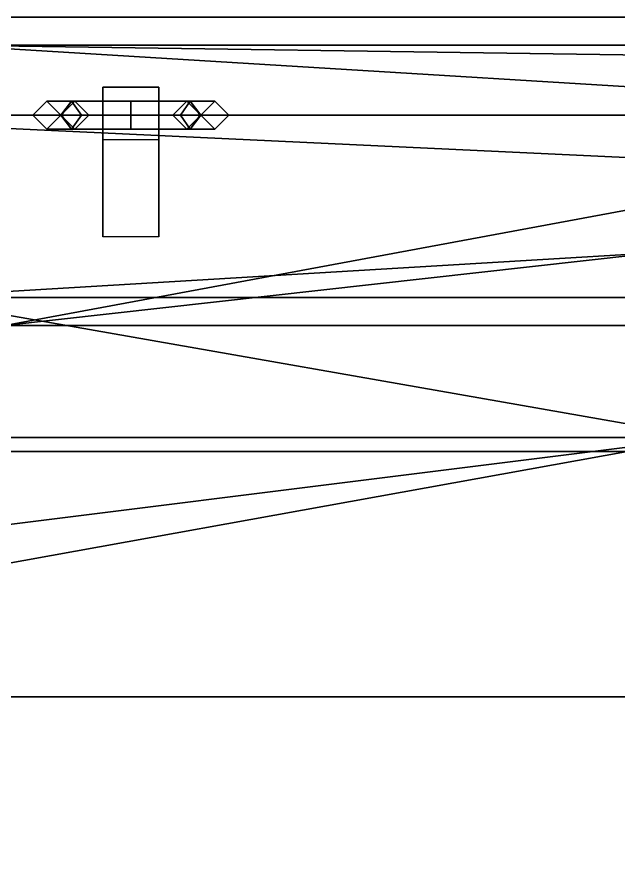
# Model space of a CAD drawing. Header units: millimetres. Extents: x -1.1 to 1.1, y -2.6 to 8.
# Drawn here: x -0.601 to -0.171, y 1.846 to 2.46 of the extents above; entities that cross this region are included whole.
import ezdxf

# ---------------------------------------------------------------- set-up
doc = ezdxf.new("R2010")
doc.units = ezdxf.units.MM

msp = doc.modelspace()

# ---------------------------------------------------------------- linework, layer by layer
for points in [[(-0.65, 2.44, 0.97), (-0.81, 2.46, 0.97), (0.81, 2.46, 0.97), (0.65, 2.44, 0.97)], [(-0.81, 2.46, 0.97), (-0.81, 2.39, 1.11), (0.81, 2.39, 1.11), (0.81, 2.46, 0.97)], [(-0.65, 2.44, 0.8), (-0.65, 2.44, 0.97), (0.65, 2.44, 0.97), (0.65, 2.44, 0.8)], [(0.18, 2.42824, 0.78), (-0.65, 2.44, 0.8), (0.65, 2.44, 0.8), (0.39, 2.42824, 0.78)], [(-0.65, 2.44, 0.8), (-0.65, 2.44, 0.8), (0.18, 2.42824, 0.78), (0.12, 2.39294, 0.72)], [(-0.61, 2.24, 0.46), (-0.65, 2.44, 0.8), (0.12, 2.39294, 0.72), (0.12, 2.37529, 0.69)], [(-0.54, 2.41, 0.66), (-0.54, 2.41, 0.63), (-0.54, 2.38, 0.61), (-0.54, 2.39, 0.68)], [(-0.54, 2.41, 0.63), (-0.5, 2.41, 0.63), (-0.5, 2.38, 0.61), (-0.54, 2.38, 0.61)], [(-0.54, 2.41, 0.66), (-0.5, 2.41, 0.66), (-0.5, 2.41, 0.63), (-0.54, 2.41, 0.63)], [(-0.54, 2.39, 0.68), (-0.5, 2.39, 0.68), (-0.5, 2.41, 0.66), (-0.54, 2.41, 0.66)], [(-0.5, 2.41, 0.63), (-0.5, 2.41, 0.66), (-0.5, 2.39, 0.68), (-0.5, 2.38, 0.61)], [(-0.56243, 2.4, 0.47757), (-0.5695, 2.39, 0.4705), (-0.59, 2.39, 0.52), (-0.58, 2.4, 0.52)], [(-0.58, 2.4, 0.52), (-0.59, 2.39, 0.52), (-0.57, 2.39, 0.56828), (-0.56243, 2.4, 0.56243)], [(-0.55536, 2.39, 0.48464), (-0.56243, 2.4, 0.47757), (-0.58, 2.4, 0.52), (-0.57, 2.39, 0.52)], [(-0.57, 2.39, 0.52), (-0.58, 2.4, 0.52), (-0.56243, 2.4, 0.56243), (-0.55536, 2.39, 0.55536)], [(-0.56243, 2.4, 0.56243), (-0.57, 2.39, 0.56828), (-0.57, 2.39, 0.56828), (-0.56, 2.4, 0.56343)], [(-0.56, 2.4, 0.56343), (-0.57, 2.39, 0.56828), (-0.57, 2.39, 0.66), (-0.56, 2.4, 0.65)], [(-0.56, 2.4, 0.65), (-0.57, 2.39, 0.66), (-0.54, 2.39, 0.66), (-0.54, 2.4, 0.65)], [(-0.52, 2.4, 0.46), (-0.52, 2.39, 0.45), (-0.5695, 2.39, 0.4705), (-0.56243, 2.4, 0.47757)], [(-0.52, 2.39, 0.47), (-0.52, 2.4, 0.46), (-0.56243, 2.4, 0.47757), (-0.55536, 2.39, 0.48464)], [(-0.55536, 2.39, 0.55536), (-0.56243, 2.4, 0.56243), (-0.56, 2.4, 0.56343), (-0.55, 2.39, 0.55757)], [(-0.55, 2.39, 0.55757), (-0.56, 2.4, 0.56343), (-0.56, 2.4, 0.65), (-0.55, 2.39, 0.64)], [(-0.55, 2.39, 0.64), (-0.56, 2.4, 0.65), (-0.54, 2.4, 0.65), (-0.54, 2.39, 0.64)], [(-0.47757, 2.4, 0.47757), (-0.4705, 2.39, 0.4705), (-0.52, 2.39, 0.45), (-0.52, 2.4, 0.46)], [(-0.48464, 2.39, 0.48464), (-0.47757, 2.4, 0.47757), (-0.52, 2.4, 0.46), (-0.52, 2.39, 0.47)], [(-0.48, 2.4, 0.65), (-0.49, 2.39, 0.64), (-0.5, 2.39, 0.64), (-0.5, 2.4, 0.65)], [(-0.47, 2.39, 0.66), (-0.48, 2.4, 0.65), (-0.5, 2.4, 0.65), (-0.5, 2.39, 0.66)], [(-0.48, 2.4, 0.56343), (-0.49, 2.39, 0.55757), (-0.49, 2.39, 0.64), (-0.48, 2.4, 0.65)], [(-0.49, 2.39, 0.55757), (-0.48, 2.4, 0.56343), (-0.47757, 2.4, 0.56243), (-0.48464, 2.39, 0.55536)], [(-0.47, 2.39, 0.52), (-0.46, 2.4, 0.52), (-0.47757, 2.4, 0.47757), (-0.48464, 2.39, 0.48464)], [(-0.48464, 2.39, 0.55536), (-0.47757, 2.4, 0.56243), (-0.46, 2.4, 0.52), (-0.47, 2.39, 0.52)], [(-0.47757, 2.4, 0.56243), (-0.48, 2.4, 0.56343), (-0.47, 2.39, 0.56828), (-0.47757, 2.4, 0.56243)], [(-0.47, 2.39, 0.56828), (-0.48, 2.4, 0.56343), (-0.48, 2.4, 0.65), (-0.47, 2.39, 0.66)], [(-0.46, 2.4, 0.52), (-0.45, 2.39, 0.52), (-0.4705, 2.39, 0.4705), (-0.47757, 2.4, 0.47757)], [(-0.47757, 2.4, 0.56243), (-0.47, 2.39, 0.56828), (-0.45, 2.39, 0.52), (-0.46, 2.4, 0.52)], [(-0.81, 2.39, 1.11), (-0.68, 2.26, 1.31), (0.3, 2.3185, 1.22), (0.3, 2.338, 1.19)], [(-0.81, 2.39, 1.11), (-0.81, 2.39, 1.11), (0.3, 2.338, 1.19), (0.37, 2.39, 1.11)], [(-0.5695, 2.39, 0.4705), (-0.56243, 2.38, 0.47757), (-0.58, 2.38, 0.52), (-0.59, 2.39, 0.52)], [(-0.59, 2.39, 0.52), (-0.58, 2.38, 0.52), (-0.56243, 2.38, 0.56243), (-0.57, 2.39, 0.56828)], [(-0.56243, 2.38, 0.47757), (-0.55536, 2.39, 0.48464), (-0.57, 2.39, 0.52), (-0.58, 2.38, 0.52)], [(-0.58, 2.38, 0.52), (-0.57, 2.39, 0.52), (-0.55536, 2.39, 0.55536), (-0.56243, 2.38, 0.56243)], [(-0.57, 2.39, 0.56828), (-0.56243, 2.38, 0.56243), (-0.56, 2.38, 0.56343), (-0.57, 2.39, 0.56828)], [(-0.57, 2.39, 0.56828), (-0.56, 2.38, 0.56343), (-0.56, 2.38, 0.65), (-0.57, 2.39, 0.66)], [(-0.57, 2.39, 0.66), (-0.56, 2.38, 0.65), (-0.54, 2.38, 0.65), (-0.54, 2.39, 0.66)], [(-0.52, 2.39, 0.45), (-0.52, 2.38, 0.46), (-0.56243, 2.38, 0.47757), (-0.5695, 2.39, 0.4705)], [(-0.52, 2.38, 0.46), (-0.52, 2.39, 0.47), (-0.55536, 2.39, 0.48464), (-0.56243, 2.38, 0.47757)], [(-0.56243, 2.38, 0.56243), (-0.55536, 2.39, 0.55536), (-0.55, 2.39, 0.55757), (-0.56, 2.38, 0.56343)], [(-0.56, 2.38, 0.56343), (-0.55, 2.39, 0.55757), (-0.55, 2.39, 0.64), (-0.56, 2.38, 0.65)], [(-0.56, 2.38, 0.65), (-0.55, 2.39, 0.64), (-0.54, 2.39, 0.64), (-0.54, 2.38, 0.65)], [(-0.54, 2.39, 0.68), (-0.54, 2.38, 0.61), (-0.54, 2.30311, 0.56728), (-0.54, 2.37279, 0.68574)], [(-0.54, 2.37279, 0.68574), (-0.5, 2.37279, 0.68574), (-0.5, 2.39, 0.68), (-0.54, 2.39, 0.68)], [(-0.4705, 2.39, 0.4705), (-0.47757, 2.38, 0.47757), (-0.52, 2.38, 0.46), (-0.52, 2.39, 0.45)], [(-0.47757, 2.38, 0.47757), (-0.48464, 2.39, 0.48464), (-0.52, 2.39, 0.47), (-0.52, 2.38, 0.46)], [(-0.5, 2.38, 0.61), (-0.5, 2.39, 0.68), (-0.5, 2.37279, 0.68574), (-0.5, 2.30311, 0.56728)], [(-0.49, 2.39, 0.64), (-0.48, 2.38, 0.65), (-0.5, 2.38, 0.65), (-0.5, 2.39, 0.64)], [(-0.48, 2.38, 0.65), (-0.47, 2.39, 0.66), (-0.5, 2.39, 0.66), (-0.5, 2.38, 0.65)], [(-0.49, 2.39, 0.55757), (-0.48, 2.38, 0.56343), (-0.48, 2.38, 0.65), (-0.49, 2.39, 0.64)], [(-0.48, 2.38, 0.56343), (-0.49, 2.39, 0.55757), (-0.48464, 2.39, 0.55536), (-0.47757, 2.38, 0.56243)], [(-0.46, 2.38, 0.52), (-0.47, 2.39, 0.52), (-0.48464, 2.39, 0.48464), (-0.47757, 2.38, 0.47757)], [(-0.47757, 2.38, 0.56243), (-0.48464, 2.39, 0.55536), (-0.47, 2.39, 0.52), (-0.46, 2.38, 0.52)], [(-0.47, 2.39, 0.56828), (-0.48, 2.38, 0.56343), (-0.47757, 2.38, 0.56243), (-0.47, 2.39, 0.56828)], [(-0.48, 2.38, 0.56343), (-0.47, 2.39, 0.56828), (-0.47, 2.39, 0.66), (-0.48, 2.38, 0.65)], [(-0.45, 2.39, 0.52), (-0.46, 2.38, 0.52), (-0.47757, 2.38, 0.47757), (-0.4705, 2.39, 0.4705)], [(-0.47, 2.39, 0.56828), (-0.47757, 2.38, 0.56243), (-0.46, 2.38, 0.52), (-0.45, 2.39, 0.52)], [(-0.61, 2.24, 0.46), (-0.61, 2.24, 0.46), (0.12, 2.37529, 0.69), (0.18, 2.32824, 0.61)], [(-0.54, 2.38, 0.61), (-0.5, 2.38, 0.61), (-0.5, 2.30311, 0.56728), (-0.54, 2.30311, 0.56728)], [(-0.61, 2.24, 0.46), (0.18, 2.32824, 0.61), (0.39, 2.32824, 0.61), (0.61, 2.24, 0.46)], [(-0.68, 2.26, 1.31), (-0.68, 2.26, 1.31), (0.37, 2.26, 1.31), (0.3, 2.3185, 1.22)], [(-0.83, 2.07, 1.35), (-0.83, 2.07, 1.35), (-0.11, 2.16, 1.47), (-0.68, 2.26, 1.31)], [(-0.68, 2.26, 1.31), (-0.11, 2.16, 1.47), (0.11, 2.16, 1.47), (0.68, 2.26, 1.31)], [(-0.61, 2.16, 0.41), (-0.61, 2.24, 0.46), (0.61, 2.24, 0.46), (0.61, 2.16, 0.41)], [(-0.83, 2.03, 1.4), (-0.83, 0.67, 1.6), (-0.11, 0.68, 1.69), (-0.11, 2.16, 1.47)], [(-0.83, 2.03, 1.4), (-0.83, 2.03, 1.4), (-0.11, 2.16, 1.47), (-0.83, 2.07, 1.35)], [(-0.61497, 2.15, 0.41), (-0.61, 2.16, 0.41), (0.61, 2.16, 0.41), (0.61497, 2.15, 0.41)], [(-0.65, 1.97485, 0.41), (-0.61497, 2.15, 0.41), (0.61497, 2.15, 0.41), (0.65, 1.97485, 0.41)], [(-0.65, -2.27, 0.41), (-0.65, 1.97485, 0.41), (0.65, 1.97485, 0.41), (0.65, -2.27, 0.41)]]:
    msp.add_3dface(points)

doc.saveas('drawing.dxf')
